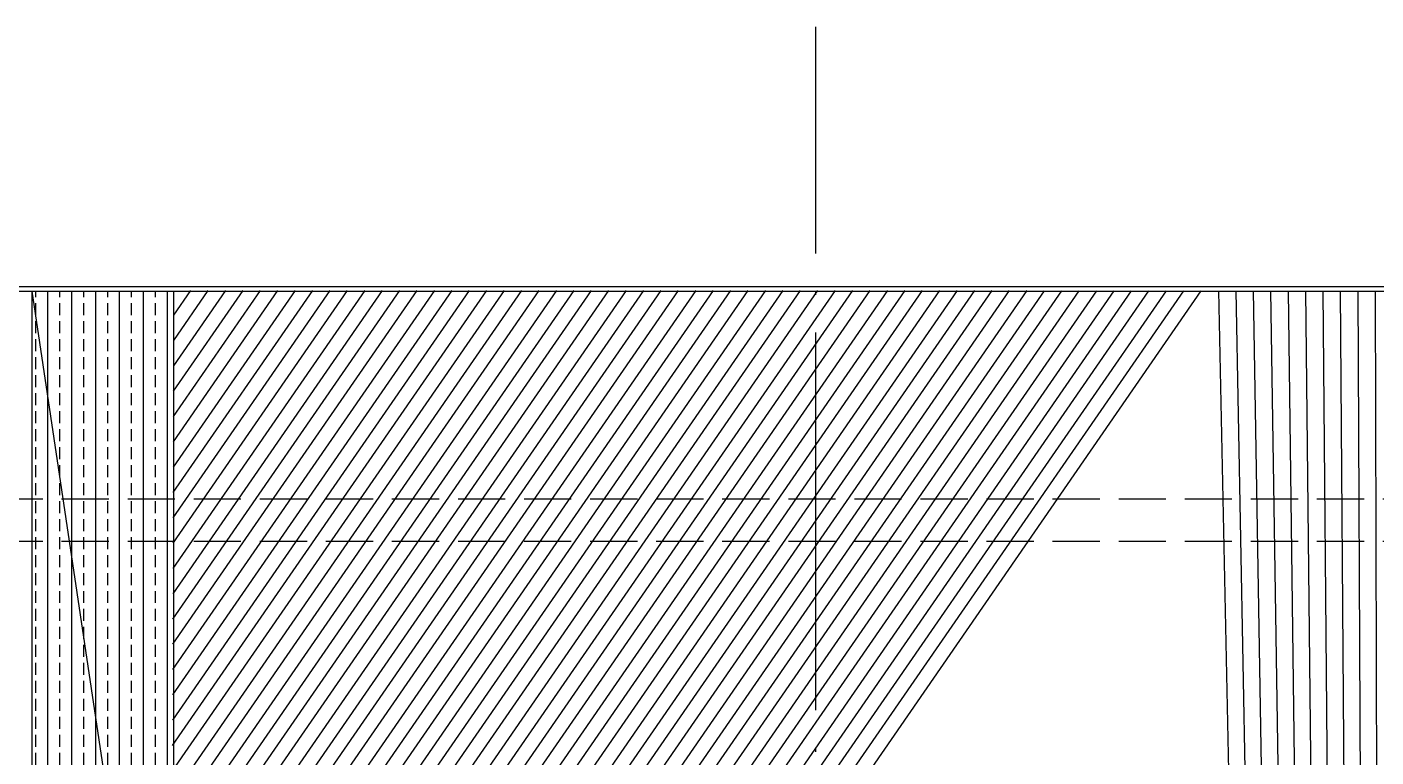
# Model space of a CAD drawing. Extents: x -4210259 to 293730, y -7499 to 868879.
# Drawn here: x -186656 to -172362, y 530753 to 538485 of the extents above; entities that cross this region are included whole.
import ezdxf

# ---------------------------------------------------------------- set-up
doc = ezdxf.new("R2010")
doc.units = 0
doc.header["$LTSCALE"] = 1000
doc.header["$MEASUREMENT"] = 0
doc.linetypes.add('__DASH', pattern=[0.35, 0.25, -0.1])
doc.linetypes.add('DOTE', pattern=[2.4200000000000004, 2, -0.2, 0.02, -0.2])
for name, color, linetype in [('A-AXIS-DOTE', 14, 'DOTE'), ('A-HATCH-2', 251, 'Continuous'), ('A-LIN-V', 9, 'Continuous'), ('AS-WALL', 40, 'Continuous')]:
    doc.layers.add(name, color=color, linetype=linetype)

msp = doc.modelspace()

# ---------------------------------------------------------------- hatches: boundary and pattern name
at = {"layer": 'A-HATCH-2'}
h = msp.add_hatch(dxfattribs=at)
h.set_pattern_fill('ANSI33', color=256, scale=80, angle=45)
h.set_pattern_definition([(90, (0, 0), (-254, 0), []), (90, (127.0000548563661, 127.0000548563661), (-254, 0), [127, -63.5])])
h.paths.add_polyline_path([(-186599.3324041754, 525637.4520265121), (-185099.3324040953, 525637.4520265121), (-185099.3324040953, 535687.4520265247), (-186599.3324041754, 535687.4520265247)])
h = msp.add_hatch(dxfattribs=at)
h.set_pattern_fill('ANSI31', color=256, scale=150, angle=45)
h.set_pattern_definition([(90, (-40598682125.62118, -3384804562.000004), (-238.125, -1.848892746611746e-30), [])])
h.paths.add_polyline_path([(-185149.3324139323, 517237.4520265401), (-185149.3324139323, 517209.9999999999), (-185149.3324139323, 517237.4520265248), (-161910, 517237.4520265248), (-161899.3323832712, 517237.4520265249), (-182799.3323832984, 517237.4520265249), (-182799.3323832984, 519637.4520265403), (-161899.3323832712, 519637.4520265403), (-161899.3323832712, 517237.4520265288), (-158110, 517237.4520265209), (-158099.3324038633, 517237.452026539), (-159599.3324040344, 517237.4520265249), (-159699.3323832984, 535687.4520265248), (-185099.3324239153, 535695.0000000001)])

# ---------------------------------------------------------------- linework, layer by layer
at = {"layer": 'A-AXIS-DOTE', "ltscale": 2}
msp.add_line((-178299.3323832989, 511887.4520265246), (-178299.3323832989, 538485.0684404911), dxfattribs=at)
at = {"layer": 'A-AXIS-DOTE', "linetype": '__DASH', "ltscale": 2}
for p, q in [((-252788.4381458776, 535737.4520265248), (-54309.80932550329, 535737.4520265248)), ((-252788.4381458776, 533487.4520265249), (-54309.80932550329, 533487.4520265248)), ((-252788.4381458776, 533037.4520265248), (-54309.80932550329, 533037.4520265248))]:
    msp.add_line(p, q, dxfattribs=at)
at = {"layer": 'A-LIN-V'}
for p, q in [((-246199.3323860153, 535737.4520265247), (-60499.33238329893, 535737.4520265249)), ((-246199.3323860153, 535687.4520265247), (-60499.33238329889, 535687.4520265249)), ((-186599.3324239203, 525637.4520265352), (-186599.3324239203, 535687.4520265225)), ((-185099.3324239154, 525637.4520265386), (-185099.3324239154, 535687.4520265259))]:
    msp.add_line(p, q, dxfattribs=at)
at = {"layer": 'AS-WALL'}
msp.add_lwpolyline([(-185099.3324239154, 525637.4520265386), (-185099.3324239154, 525637.4520265386), (-186599.3324041753, 535687.4520265247)], dxfattribs=at)

doc.saveas('drawing.dxf')
